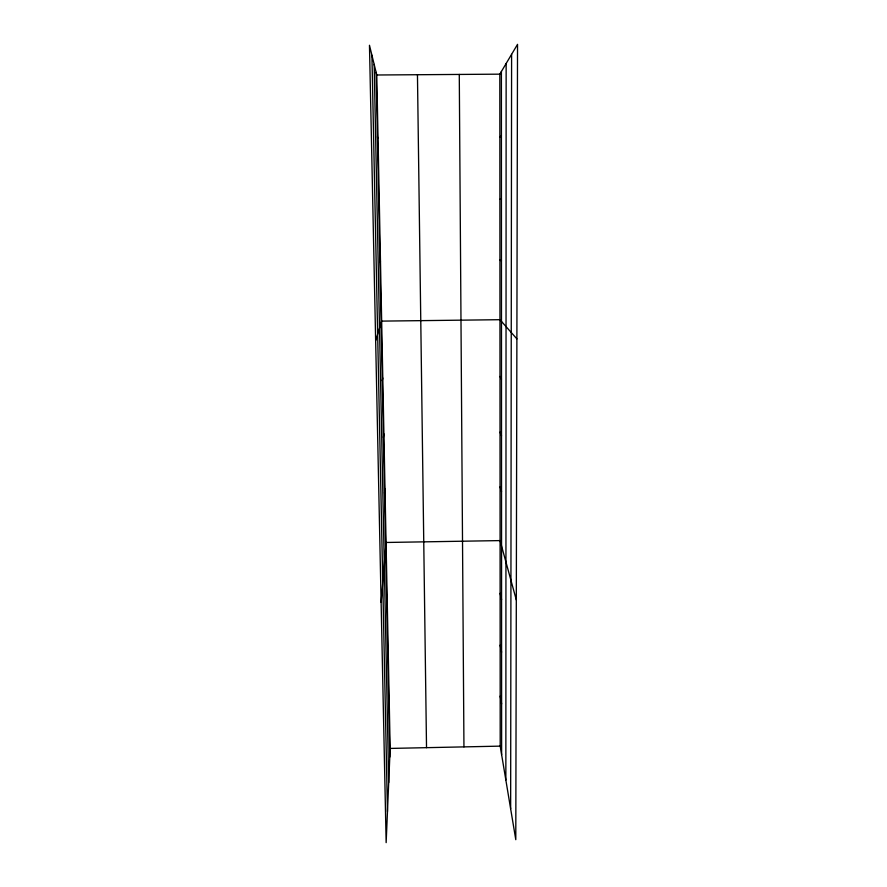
<?xml version="1.0" encoding="UTF-8"?>
<svg xmlns="http://www.w3.org/2000/svg" width="887" height="887" viewBox="0 0 887 887"><rect width="100%" height="100%" fill="white"/><g stroke="black" fill="none" stroke-linecap="round" stroke-linejoin="round"><path stroke-width="1.33" d="M505.856 780.028L506.144 63.509M510.646 808.789L511.599 54.34M390.158 748.428L386.144 842.65L369.469 45.259L376.775 74.996L390.158 748.428L500.201 746.133L515.79 839.69L517.531 44.35L499.813 74.164L500.201 746.133M388.772 706.152L389.16 698.302M387.741 654.362L388.151 647.277M386.688 601.619L387.12 595.354M381.122 602.384L386.067 542.478L500.08 540.593L516.323 599.978M384.526 493.216L384.991 488.648M383.417 437.502L383.905 433.832M382.275 380.723L382.796 377.995M375.644 340.63L381.665 321.116L499.958 319.697L516.888 338.889M379.913 262.097L380.479 261.377M499.847 137.374L501.421 135.866M499.891 199.342L501.443 198.954M376.775 74.996L499.813 74.164M499.924 260.102L501.465 260.8M378.671 200.107L379.27 200.473M499.991 376.454L501.499 379.159M377.407 136.864L378.039 138.35M500.024 432.18L501.521 435.805M500.057 486.874L501.543 491.409M500.113 593.359L501.576 599.579M500.146 645.182L501.587 652.211M500.168 696.107L501.61 703.901M374.17 64.374L388.706 782.556M371.919 55.227L387.464 811.527M376.121 72.335L389.792 757.032M417.455 74.719L426.525 747.674M459.278 74.43L463.945 746.887M501.399 71.492L501.621 754.682"/></g></svg>
